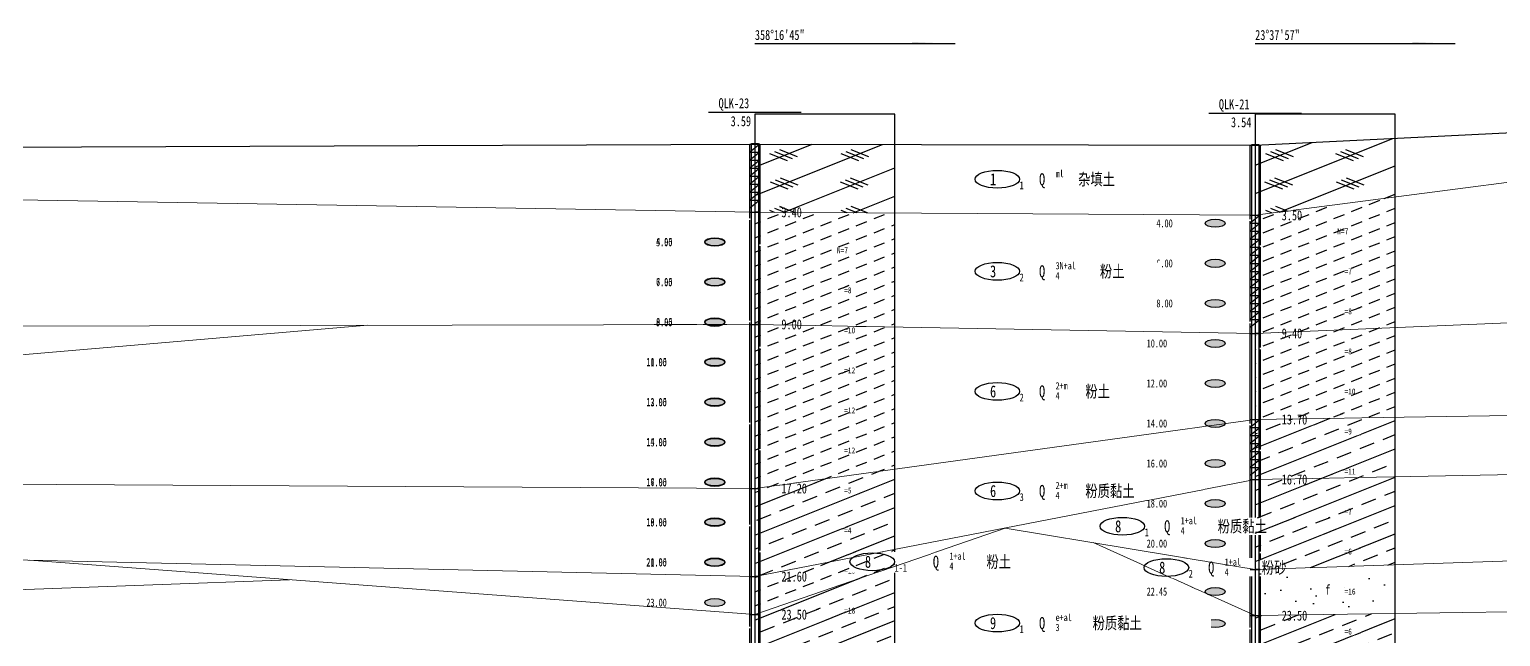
# Model space of a CAD drawing. Header units: millimetres. Extents: x 946 to 3601, y 223 to 2569.
# Drawn here: x 1387 to 1460.5, y 572.7 to 603.1 of the extents above; entities that cross this region are included whole.
import ezdxf

# ---------------------------------------------------------------- set-up
doc = ezdxf.new("R2010")
doc.units = ezdxf.units.MM
doc.linetypes.add('sx', pattern=[10, 5, 0, 5, 0])
for name, color, linetype in [('dz-temp', 4, 'Continuous'), ('GiCAD_PouMian', 7, 'Continuous'), ('GICAD_QUYANG', 7, 'Continuous'), ('地形线', 7, 'Continuous'), ('地质-地层符号', 3, 'Continuous'), ('地质-地面线', 7, 'Continuous'), ('地质-填充花纹', 8, 'Continuous'), ('地质-标贯', 7, 'Continuous'), ('地质-钻孔', 7, 'Continuous')]:
    doc.layers.add(name, color=color, linetype=linetype)
doc.layers.add('地质-地层线', color=7, linetype='Continuous', lineweight=15)
doc.layers.add('地质-文字', color=7, linetype='Continuous', lineweight=15)
doc.styles.add('LZ_FONTS_FS', font='', dxfattribs={"width": 0.7})
doc.styles.add('剖线方向', font='', dxfattribs={"width": 0.7, "height": 2.5})
doc.styles.add('叠加符号', font='', dxfattribs={"width": 0.7, "height": 2.5})
doc.styles.add('地层编号', font='', dxfattribs={"width": 0.7, "height": 3})
doc.styles.add('层底标注', font='', dxfattribs={"width": 0.7, "height": 2.5})
doc.styles.add('岩土名称', font='', dxfattribs={"width": 0.7, "height": 3})
doc.styles.add('时代', font='', dxfattribs={"width": 0.7, "height": 3})
doc.styles.add('标贯动探', font='', dxfattribs={"width": 0.7, "height": 1.5})
doc.styles.add('钻孔标注', font='', dxfattribs={"width": 0.7, "height": 2.5})
doc.styles.get('LZ_FONTS_FS').set_extended_font_data('仿宋_GB2312')
doc.styles.get('剖线方向').set_extended_font_data('仿宋_GB2312')
doc.styles.get('叠加符号').set_extended_font_data('仿宋_GB2312')
doc.styles.get('地层编号').set_extended_font_data('仿宋_GB2312')
doc.styles.get('层底标注').set_extended_font_data('仿宋_GB2312')
doc.styles.get('岩土名称').set_extended_font_data('仿宋_GB2312')
doc.styles.get('时代').set_extended_font_data('仿宋_GB2312')
doc.styles.get('标贯动探').set_extended_font_data('仿宋_GB2312')
doc.styles.get('钻孔标注').set_extended_font_data('仿宋_GB2312')
pattern_1 = [(21.80141, (0, 0), (-1.7677652, 0.7071061), []), (21.80141, (1.75, 0), (-1.7677652, 0.7071061), [0.7615765, -0.4759851])]
pattern_2 = [(21.80141, (0, 0), (-0.88388348, 0.3535534), [0.571183, -0.38078866])]
pattern_3 = [(21.80141, (0, 0), (-1.767767, 0.7071068), []), (158.1986, (0.625, -0.1), (-3.535534, -1.4142136), [0.9519716, -2.855915]), (158.1986, (0.375, -0.2), (-3.535534, -1.4142136), [0.9519716, -2.855915]), (158.1986, (0.125, -0.3), (-3.535534, -1.4142136), [0.9519716, -2.855915]), (158.1986, (4.125, -0.1), (-3.535534, -1.4142136), [0.9519716, -2.855915]), (158.1986, (3.875, -0.2), (-3.535534, -1.4142136), [0.9519716, -2.855915]), (158.1986, (3.625, -0.3), (-3.535534, -1.4142136), [0.9519716, -2.855915])]

# ---------------------------------------------------------------- blocks, each defined once
blk = doc.blocks.new('pxfx')
blk.add_hatch(color=7).paths.add_polyline_path([(15.69, 0), (15.69, 0.52), (20.1, 0)])
at = {"color": 7, "linetype": 'Continuous'}
blk.add_wipeout([(-10.23, -0.22), (10.32, -0.22), (10.32, 0.73), (-10.23, 0.73)], dxfattribs=at)
at = {"layer": '地形线', "color": 7}
blk.add_line((20, 0), (0, 0), dxfattribs=at)
blk = doc.blocks.new('WipeoutBlock')
at = {"color": 7}
blk.add_wipeout([(0, 0), (0, 1), (1, 1), (1, 0)], dxfattribs=at)
blk = doc.blocks.new('gkqy_yuan.dwg不标1')
at = {"layer": 'GiCAD_PouMian'}
h = blk.add_hatch(color=7, dxfattribs=at)
edge = h.paths.add_edge_path()
edge.add_arc((0, 0), 1, 0, 360)
at = {"layer": 'GICAD_QUYANG', "color": 7}
blk.add_circle((0, 0), 1, dxfattribs=at)
blk = doc.blocks.new('gkqy_rao.dwg不标1')
at = {"layer": 'GICAD_QUYANG', "color": 7}
blk.add_circle((0, 0), 1, dxfattribs=at)

msp = doc.modelspace()

# ---------------------------------------------------------------- linework, layer by layer
at = {"layer": 'dz-temp', "color": 7, "linetype": 'Continuous'}
for p, q in [((1430.288, 598.834), (1423.288, 598.834)), ((1423.288, 598.834), (1423.288, 527.335)), ((1430.288, 527.335), (1430.288, 598.834)), ((1455.288, 598.834), (1448.288, 598.834)), ((1448.288, 598.834), (1448.288, 527.283)), ((1455.288, 527.283), (1455.288, 598.834))]:
    msp.add_line(p, q, dxfattribs=at)
at = {"layer": '地质-地层线', "color": 7}
for p, q in [((1350.788, 595.156), (1423.288, 593.935)), ((1350.788, 583.756), (1403.955, 588.287)), ((1350.788, 573.756), (1400.033, 575.574))]:
    msp.add_line(p, q, dxfattribs=at)
at = {"layer": '地质-地面线', "color": 7, "linetype": 'Continuous'}
for p, q in [((1448.288, 597.283), (1474.288, 598.575)), ((1350.788, 597.056), (1423.288, 597.335)), ((1423.288, 597.335), (1448.288, 597.283))]:
    msp.add_line(p, q, dxfattribs=at)
at = {"layer": '地质-钻孔', "color": 7, "linetype": 'Continuous'}
for p, q in [((1420.972, 598.935), (1425.604, 598.935)), ((1445.972, 598.883), (1450.604, 598.883)), ((1423.038, 597.335), (1423.538, 597.335)), ((1423.038, 597.335), (1423.538, 597.335)), ((1423.538, 597.335), (1423.038, 596.935)), ((1423.038, 596.935), (1423.538, 596.935)), ((1423.538, 596.935), (1423.038, 596.535)), ((1423.114, 597.365), (1423.463, 597.365)), ((1423.114, 527.335), (1423.114, 597.365)), ((1423.463, 597.365), (1423.463, 527.335)), ((1423.538, 597.335), (1423.538, 597.335)), ((1423.538, 596.935), (1423.538, 596.935)), ((1448.114, 597.313), (1448.463, 597.313)), ((1448.114, 527.283), (1448.114, 597.313)), ((1448.463, 597.313), (1448.463, 527.283)), ((1423.038, 596.535), (1423.538, 596.535)), ((1423.538, 596.535), (1423.038, 596.135)), ((1423.538, 596.535), (1423.538, 596.535)), ((1423.038, 596.135), (1423.538, 596.135)), ((1423.538, 596.135), (1423.038, 595.735)), ((1423.038, 595.735), (1423.538, 595.735)), ((1423.538, 595.735), (1423.038, 595.335)), ((1423.538, 596.135), (1423.538, 596.135)), ((1423.538, 595.735), (1423.538, 595.735)), ((1423.038, 595.335), (1423.538, 595.335)), ((1423.538, 595.335), (1423.038, 594.935)), ((1423.038, 594.935), (1423.538, 594.935)), ((1423.538, 594.935), (1423.038, 594.535)), ((1423.538, 595.335), (1423.538, 595.335)), ((1423.538, 594.935), (1423.538, 594.935)), ((1423.038, 594.535), (1423.538, 594.535)), ((1423.538, 594.535), (1423.038, 594.135)), ((1423.538, 594.535), (1423.538, 594.535)), ((1423.038, 593.935), (1423.538, 593.935)), ((1423.038, 593.935), (1423.538, 593.935)), ((1423.038, 593.935), (1423.538, 593.935)), ((1423.538, 593.935), (1423.288, 593.935)), ((1423.288, 593.935), (1423.288, 588.335)), ((1448.038, 593.783), (1448.538, 593.783)), ((1448.038, 593.783), (1448.538, 593.783)), ((1448.538, 593.783), (1448.038, 593.383)), ((1448.038, 593.383), (1448.538, 593.383)), ((1448.538, 593.383), (1448.038, 592.983)), ((1448.538, 593.783), (1448.538, 593.783)), ((1448.538, 593.383), (1448.538, 593.383)), ((1448.038, 592.983), (1448.538, 592.983)), ((1448.538, 592.983), (1448.038, 592.583)), ((1448.038, 592.583), (1448.538, 592.583)), ((1448.538, 592.583), (1448.038, 592.183)), ((1448.538, 592.983), (1448.538, 592.983)), ((1448.538, 592.583), (1448.538, 592.583)), ((1448.038, 592.183), (1448.538, 592.183)), ((1448.538, 592.183), (1448.038, 591.783)), ((1448.038, 591.783), (1448.538, 591.783)), ((1448.538, 591.783), (1448.038, 591.383)), ((1448.538, 592.183), (1448.538, 592.183)), ((1448.538, 591.783), (1448.538, 591.783)), ((1448.038, 591.383), (1448.538, 591.383)), ((1448.538, 591.383), (1448.038, 590.983)), ((1448.538, 591.383), (1448.538, 591.383)), ((1448.038, 590.983), (1448.538, 590.983)), ((1448.538, 590.983), (1448.038, 590.583)), ((1448.038, 590.583), (1448.538, 590.583)), ((1448.538, 590.583), (1448.038, 590.183)), ((1448.538, 590.983), (1448.538, 590.983)), ((1448.538, 590.583), (1448.538, 590.583)), ((1448.038, 590.183), (1448.538, 590.183)), ((1448.538, 590.183), (1448.038, 589.783)), ((1448.038, 589.783), (1448.538, 589.783)), ((1448.538, 589.783), (1448.038, 589.383)), ((1448.538, 590.183), (1448.538, 590.183)), ((1448.538, 589.783), (1448.538, 589.783)), ((1448.038, 589.383), (1448.538, 589.383)), ((1448.538, 589.383), (1448.038, 588.983)), ((1448.038, 588.983), (1448.538, 588.983)), ((1448.538, 588.983), (1448.038, 588.583)), ((1448.538, 589.383), (1448.538, 589.383)), ((1448.538, 588.983), (1448.538, 588.983)), ((1423.038, 588.335), (1423.538, 588.335)), ((1423.038, 588.335), (1423.538, 588.335)), ((1423.038, 588.335), (1423.538, 588.335)), ((1423.538, 588.335), (1423.288, 588.335)), ((1423.288, 588.335), (1423.288, 580.135)), ((1448.038, 588.583), (1448.538, 588.583)), ((1448.538, 588.583), (1448.038, 588.183)), ((1448.538, 588.583), (1448.538, 588.583)), ((1448.038, 587.883), (1448.538, 587.883)), ((1448.038, 587.883), (1448.538, 587.883)), ((1448.038, 587.883), (1448.538, 587.883)), ((1448.538, 587.883), (1448.288, 587.883)), ((1448.288, 587.883), (1448.288, 583.583)), ((1448.038, 583.583), (1448.538, 583.583)), ((1448.038, 583.583), (1448.538, 583.583)), ((1448.538, 583.583), (1448.038, 583.183)), ((1448.038, 583.583), (1448.538, 583.583)), ((1448.038, 583.183), (1448.538, 583.183)), ((1448.538, 583.183), (1448.038, 582.783)), ((1448.538, 583.583), (1448.538, 583.583)), ((1448.538, 583.183), (1448.538, 583.183)), ((1448.038, 582.783), (1448.538, 582.783)), ((1448.538, 582.783), (1448.038, 582.383)), ((1448.038, 582.383), (1448.538, 582.383)), ((1448.538, 582.383), (1448.038, 581.983)), ((1448.538, 582.783), (1448.538, 582.783)), ((1448.538, 582.383), (1448.538, 582.383)), ((1448.038, 581.983), (1448.538, 581.983)), ((1448.538, 581.983), (1448.038, 581.583)), ((1448.038, 581.583), (1448.538, 581.583)), ((1448.538, 581.583), (1448.038, 581.183)), ((1448.538, 581.983), (1448.538, 581.983)), ((1448.538, 581.583), (1448.538, 581.583)), ((1448.038, 581.183), (1448.538, 581.183)), ((1448.538, 581.183), (1448.038, 580.783)), ((1448.538, 581.183), (1448.538, 581.183)), ((1423.038, 580.135), (1423.538, 580.135)), ((1423.038, 580.135), (1423.538, 580.135)), ((1448.038, 580.583), (1448.538, 580.583)), ((1448.038, 580.583), (1448.538, 580.583)), ((1423.038, 575.735), (1423.538, 575.735)), ((1423.038, 575.735), (1423.538, 575.735)), ((1423.038, 575.735), (1423.538, 575.735)), ((1423.538, 575.735), (1423.288, 575.735)), ((1423.288, 575.735), (1423.288, 573.835)), ((1423.038, 573.835), (1423.538, 573.835)), ((1423.038, 573.835), (1423.538, 573.835)), ((1448.038, 573.783), (1448.538, 573.783)), ((1448.038, 573.783), (1448.538, 573.783))]:
    msp.add_line(p, q, dxfattribs=at)
at = {"layer": '地质-钻孔', "color": 7, "linetype": 'sx'}
for p, q in [((1423.038, 597.335), (1423.538, 597.335)), ((1423.038, 527.335), (1423.038, 597.335)), ((1423.538, 597.335), (1423.538, 527.335)), ((1448.038, 597.283), (1448.538, 597.283)), ((1448.038, 527.283), (1448.038, 597.283)), ((1448.538, 597.283), (1448.538, 527.283))]:
    msp.add_line(p, q, dxfattribs=at)

# ---------------------------------------------------------------- block references
at = {"color": 7, "linetype": 'Continuous', "xscale": 0.5, "yscale": 0.2}
for p in [(1423.288, 602.345), (1448.288, 602.345)]:
    msp.add_blockref('pxfx', p, dxfattribs=at)
at = {"linetype": 'Continuous'}
for p, xscale, yscale in [((1434.188, 595.044), 3.101081073709065, 1.025297296822901), ((1424.513, 593.645), 2.621621580381725, 0.5556756756756659), ((1443.251, 593.143), 2.137297264305244, 0.4605405405405509), ((1418.251, 592.22), 2.137297264305244, 0.4605405405405509), ((1452.288, 592.793), 1.289729711171685, 0.3589189189189528), ((1427.288, 591.845), 1.289729711171685, 0.3589189189189528), ((1434.188, 590.444), 3.101081073709065, 1.025297296822901), ((1443.251, 591.143), 2.137297264305244, 0.4605405405405509), ((1452.651, 590.793), 0.9264864741146084, 0.3589189189189528), ((1418.251, 590.22), 2.137297264305244, 0.4605405405405509), ((1427.651, 589.845), 0.9264864741146084, 0.3654054054054359), ((1443.251, 589.143), 2.137297264305244, 0.4605405405405509), ((1452.651, 588.793), 0.9264864741146084, 0.3654054054054359), ((1418.251, 588.22), 2.137297264305244, 0.4605405405405509), ((1424.513, 588.045), 2.621621580381725, 0.5556756756756659), ((1427.651, 587.845), 1.289729711171685, 0.3654054054054359), ((1449.513, 587.593), 2.621621580381725, 0.5556756756756659), ((1442.766, 587.143), 2.621621580381725, 0.4605405405405509), ((1417.766, 586.22), 2.621621580381725, 0.4605405405405509), ((1452.651, 586.793), 0.9264864741146084, 0.3654054054054359), ((1427.651, 585.845), 1.289729711171685, 0.3589189189189528), ((1434.188, 584.444), 3.101081073709065, 1.025297296822901), ((1442.766, 585.143), 2.621621580381725, 0.4605405405405509), ((1452.651, 584.793), 1.289729711171685, 0.3654054054054359), ((1417.766, 584.22), 2.621621580381725, 0.4605405405405509), ((1427.651, 583.845), 1.289729711171685, 0.3589189189189528), ((1442.766, 583.143), 2.621621580381725, 0.4605405405405509), ((1452.651, 582.793), 0.9264864741146084, 0.3654054054054359), ((1417.766, 582.22), 2.621621580381725, 0.4605405405405509), ((1427.651, 581.845), 1.289729711171685, 0.3589189189189528), ((1442.766, 581.143), 2.621621580381725, 0.4605405405405509), ((1452.651, 580.793), 1.289729711171685, 0.3589189189189528), ((1417.766, 580.195), 2.621621580381725, 0.4605405405405509), ((1427.651, 579.845), 0.9264864741146084, 0.3589189189189528), ((1434.188, 579.469), 3.101081073709065, 1.025297296822901), ((1442.766, 579.143), 2.621621580381725, 0.4605405405405509), ((1417.766, 578.22), 2.621621580381725, 0.4605405405405509), ((1452.651, 578.793), 0.9264864741146084, 0.3589189189189528), ((1427.651, 577.845), 0.9264864741146084, 0.3589189189189528), ((1442.766, 577.143), 2.621621580381725, 0.4605405405405509), ((1452.651, 576.793), 0.9264864741146084, 0.3654054054054359), ((1417.766, 576.22), 2.621621580381725, 0.4605405405405509), ((1442.639, 575.641), 3.101081073709065, 1.025297296822901), ((1449.513, 575.793), 3.227026975477156, 0.5556756756756659), ((1427.651, 575.845), 1.289729711171685, 0.3654054054054359), ((1442.766, 574.743), 2.621621580381725, 0.4518918918919371), ((1452.651, 574.793), 1.289729711171685, 0.3654054054054359), ((1417.766, 574.195), 2.621621580381725, 0.4605405405405509), ((1427.651, 573.845), 1.289729711171685, 0.3654054054054359), ((1434.188, 572.869), 3.101081073709065, 1.025297296822901), ((1442.766, 573.143), 2.621621580381725, 0.4605405405405509), ((1452.651, 572.793), 0.9264864741146084, 0.3654054054054359)]:
    msp.add_blockref('WipeoutBlock', p, dxfattribs=dict(at, xscale=xscale, yscale=yscale))

# ---------------------------------------------------------------- texts
at = {"layer": '地质-钻孔', "color": 7, "linetype": 'Continuous', "style": '钻孔标注', "width": 0.75}
for s, p in [('QLK-23', (1421.472, 599.135)), ('QLK-21', (1446.472, 599.083)), ('3.59', (1422.077, 598.235)), ('3.54', (1447.077, 598.183))]:
    msp.add_text(s, height=0.5, dxfattribs=at).set_placement(p)

# ---------------------------------------------------------------- next in the draw order: hatches: boundary and pattern name
at = {"layer": '地质-填充花纹', "linetype": 'Continuous'}
h = msp.add_hatch(dxfattribs=at)
h.set_pattern_fill('GKZTT', color=256, scale=0.25, style=0, pattern_type=2)
h.set_pattern_definition(pattern_3)
h.paths.add_polyline_path([(1430.288, 597.321), (1430.288, 593.893), (1423.288, 593.935), (1423.288, 597.335)])
h = msp.add_hatch(dxfattribs=at)
h.set_pattern_fill('GKFT', color=256, scale=0.25, style=0, pattern_type=2)
h.set_pattern_definition(pattern_2)
h.paths.add_polyline_path([(1430.288, 593.893), (1430.288, 588.209), (1423.288, 588.335), (1423.288, 593.935)])

# ---------------------------------------------------------------- next in the draw order: linework, layer by layer
at = {"layer": '地质-地层符号', "color": 7, "linetype": 'Continuous'}
for centre in [(1435.401, 595.584), (1435.401, 590.984), (1435.401, 584.984), (1435.401, 580.009), (1443.852, 576.181), (1435.401, 573.409)]:
    msp.add_ellipse(centre, major_axis=(-1.113, 0), ratio=0.4, dxfattribs=at)
at = {"layer": '地质-地层线', "color": 7}
msp.add_line((1448.288, 587.883), (1474.288, 588.975), dxfattribs=at)

# ---------------------------------------------------------------- next in the draw order: block references
at = {"linetype": 'Continuous'}
for p, xscale, yscale in [((1437.387, 595.14), 1.723913489264487, 0.918486486486545), ((1449.513, 593.493), 2.621621580381725, 0.5556756756756659), ((1445.688, 593.143, 0), 1.200000009999894, 0.4800000039999577), ((1420.688, 592.22, 0), 1.200000009999894, 0.4800000039999577), ((1437.387, 590.54), 2.770054011989214, 0.9262702702702701), ((1445.688, 591.143, 0), 1.200000009999894, 0.4800000039999577), ((1420.688, 590.22, 0), 1.200000009999894, 0.4800000039999577), ((1445.688, 589.143, 0), 1.200000009999894, 0.4800000039999577), ((1420.688, 588.22, 0), 1.200000009999894, 0.4800000039999577), ((1445.688, 587.143, 0), 1.200000009999894, 0.4800000039999577), ((1420.688, 586.22, 0), 1.200000009999894, 0.4800000039999577), ((1437.387, 584.54), 2.072626996839472, 0.918486486486545), ((1445.688, 585.143, 0), 1.200000009999894, 0.4800000039999577), ((1420.688, 584.22, 0), 1.200000009999894, 0.4800000039999577), ((1449.513, 583.293), 3.227026975477156, 0.5556756756756659), ((1445.688, 583.143, 0), 1.200000009999894, 0.4800000039999577), ((1420.688, 582.22, 0), 1.200000009999894, 0.4800000039999577), ((1445.688, 581.143, 0), 1.200000009999894, 0.4800000039999577), ((1449.513, 580.293), 3.227026975477156, 0.5556756756756659), ((1420.688, 580.195, 0), 1.200000009999894, 0.4800000039999577), ((1424.513, 579.845), 3.227026975477156, 0.5556756756756659), ((1437.387, 579.565), 2.072626996839472, 0.918486486486545), ((1445.688, 579.143, 0), 1.200000009999894, 0.4800000039999577), ((1420.688, 578.22, 0), 1.200000009999894, 0.4800000039999577), ((1445.688, 577.143, 0), 1.200000009999894, 0.4800000039999577), ((1420.688, 576.22, 0), 1.200000009999894, 0.4800000039999577), ((1445.837, 575.737), 2.421340504414457, 0.918486486486545), ((1424.513, 575.445), 3.227026975477156, 0.5556756756756659), ((1445.688, 574.743, 0), 1.200000009999894, 0.4800000039999577), ((1451.688, 574.78), 1.064864864864785, 0.5448648648648304), ((1420.688, 574.195, 0), 1.200000009999894, 0.4800000039999577), ((1424.513, 573.545), 3.227026975477156, 0.5556756756756659), ((1437.387, 572.965), 2.421340504414457, 0.918486486486545), ((1445.688, 573.143, 0), 1.200000009999894, 0.4800000039999577), ((1449.513, 573.493), 3.227026975477156, 0.5556756756756659)]:
    msp.add_blockref('WipeoutBlock', p, dxfattribs=dict(at, xscale=xscale, yscale=yscale))

# ---------------------------------------------------------------- next in the draw order: texts
at = {"color": 7, "linetype": 'Continuous', "width": 0.75}
for s, height, style, p in [('358°16\'45"', 0.5, '剖线方向', (1423.288, 602.545)), ('23°37\'57"', 0.5, '剖线方向', (1448.288, 602.545)), ('23.00', 0.4, 'LZ_FONTS_FS', (1417.866, 574.235)), ('24.00', 0.4, 'LZ_FONTS_FS', (1442.866, 573.183))]:
    msp.add_text(s, height=height, dxfattribs=dict(at, style=style)).set_placement(p)
at = {"layer": '地质-地层符号', "color": 7, "linetype": 'Continuous', "style": '地层编号', "width": 0.75}
for s, height, p in [('1', 0.6, (1435.038, 595.284)), ('1', 0.39, (1436.515, 595.084)), ('3', 0.6, (1435.038, 590.684)), ('2', 0.39, (1436.515, 590.484)), ('6', 0.6, (1435.038, 584.684)), ('2', 0.39, (1436.515, 584.484)), ('6', 0.6, (1435.038, 579.709)), ('3', 0.39, (1436.515, 579.509)), ('8', 0.6, (1443.489, 575.881)), ('2', 0.39, (1444.965, 575.681)), ('9', 0.6, (1435.038, 573.109)), ('1', 0.39, (1436.515, 572.909))]:
    msp.add_text(s, height=height, dxfattribs=at).set_placement(p)
at = {"layer": '地质-文字', "color": 7, "linetype": 'Continuous', "style": '层底标注', "width": 0.75}
for s, p in [('3.40', (1424.613, 593.685)), ('9.00', (1424.613, 588.085)), ('9.40', (1449.613, 587.633)), ('21.20', (1449.613, 575.833))]:
    msp.add_text(s, height=0.5, dxfattribs=at).set_placement(p)
at = {"layer": '地质-标贯', "color": 7, "linetype": 'Continuous', "style": '标贯动探', "width": 0.75}
for s, p in [('N=7', (1427.388, 591.885)), ('=7', (1452.751, 590.833)), ('=8', (1427.751, 589.885)), ('=8', (1452.751, 588.833)), ('=10', (1427.751, 587.885)), ('=8', (1452.751, 586.833)), ('=12', (1427.751, 585.885)), ('=10', (1452.751, 584.833)), ('=12', (1427.751, 583.885)), ('=12', (1427.751, 581.885)), ('=7', (1452.751, 578.833)), ('=4', (1427.751, 577.885)), ('=6', (1452.751, 576.833))]:
    msp.add_text(s, height=0.3, dxfattribs=at).set_placement(p)

# ---------------------------------------------------------------- next in the draw order: hatches: boundary and pattern name
at = {"layer": '地质-填充花纹', "linetype": 'Continuous'}
h = msp.add_hatch(dxfattribs=at)
h.set_pattern_fill('GKZTT', color=256, scale=0.25, style=0, pattern_type=2)
h.set_pattern_definition(pattern_3)
h.paths.add_polyline_path([(1455.288, 594.696), (1448.288, 593.783), (1448.288, 597.283), (1455.288, 597.631)])
h = msp.add_hatch(dxfattribs=at)
h.set_pattern_fill('GKFT', color=256, scale=0.25, style=0, pattern_type=2)
h.set_pattern_definition(pattern_2)
h.paths.add_polyline_path([(1455.288, 588.177), (1448.288, 587.883), (1448.288, 593.783), (1455.288, 594.696)])
h = msp.add_hatch(dxfattribs=at)
h.set_pattern_fill('GKFT', color=256, scale=0.25, style=0, pattern_type=2)
h.set_pattern_definition(pattern_2)
h.paths.add_polyline_path([(1430.288, 588.209), (1430.288, 581.101), (1423.288, 580.135), (1423.288, 588.335)])
h = msp.add_hatch(dxfattribs=at)
h.set_pattern_fill('GKFT', color=256, scale=0.25, style=0, pattern_type=2)
h.set_pattern_definition(pattern_2)
h.paths.add_polyline_path([(1455.288, 583.689), (1448.288, 583.583), (1448.288, 587.883), (1455.288, 588.177)])
h = msp.add_hatch(dxfattribs=at)
h.set_pattern_fill('GLYNT', color=256, scale=0.25, style=0, pattern_type=2)
h.set_pattern_definition(pattern_1)
h.paths.add_polyline_path([(1455.288, 580.716), (1448.288, 580.583), (1448.288, 583.583), (1455.288, 583.689)])
h = msp.add_hatch(dxfattribs=at)
h.set_pattern_fill('GLYNT', color=256, scale=0.25, style=0, pattern_type=2)
h.set_pattern_definition(pattern_1)
h.paths.add_polyline_path([(1455.288, 569.277), (1448.288, 568.983), (1448.288, 573.783), (1455.288, 573.889)])

# ---------------------------------------------------------------- next in the draw order: linework, layer by layer
at = {"layer": '地质-地层线', "color": 7}
for p, q in [((1448.288, 593.783), (1474.288, 597.175)), ((1448.288, 583.583), (1474.288, 583.975)), ((1448.288, 580.583), (1474.288, 581.075)), ((1448.288, 573.783), (1474.288, 574.175))]:
    msp.add_line(p, q, dxfattribs=at)

# ---------------------------------------------------------------- next in the draw order: block references
at = {"linetype": 'Continuous'}
for p, xscale, yscale in [((1439.34, 595.147), 4.558918844686969, 0.8810810810811565), ((1443.251, 593.143), 2.137297264305244, 0.4605405405405509), ((1418.251, 592.195), 2.137297264305244, 0.4605405405405509), ((1443.251, 591.143), 2.137297264305244, 0.4605405405405509), ((1418.251, 590.195), 2.137297264305244, 0.4605405405405509), ((1443.251, 589.143), 2.137297264305244, 0.4605405405405509), ((1418.251, 588.195), 2.137297264305244, 0.4605405405405509), ((1442.766, 587.143), 2.621621580381725, 0.4605405405405509), ((1417.766, 586.195), 2.621621580381725, 0.4605405405405509), ((1442.766, 585.143), 2.621621580381725, 0.4605405405405509), ((1417.766, 584.195), 2.621621580381725, 0.4605405405405509), ((1442.766, 583.143), 2.621621580381725, 0.4605405405405509), ((1417.766, 582.195), 2.621621580381725, 0.4605405405405509), ((1442.766, 581.143), 2.621621580381725, 0.4605405405405509), ((1417.766, 580.22), 2.621621580381725, 0.4605405405405509), ((1442.766, 579.143), 2.621621580381725, 0.4605405405405509), ((1417.766, 578.195), 2.621621580381725, 0.4605405405405509), ((1442.766, 577.143), 2.621621580381725, 0.4605405405405509), ((1417.766, 576.195), 2.621621580381725, 0.4605405405405509), ((1448.517, 575.737), 3.105945896457979, 0.8810810810811565), ((1442.766, 574.743), 2.621621580381725, 0.4518918918919371)]:
    msp.add_blockref('WipeoutBlock', p, dxfattribs=dict(at, xscale=xscale, yscale=yscale))
at = {"color": 7, "linetype": 'Continuous', "xscale": 0.5, "yscale": 0.2}
for p in [(1421.288, 574.435), (1446.288, 573.383)]:
    msp.add_blockref('gkqy_yuan.dwg不标1', p, dxfattribs=at)

# ---------------------------------------------------------------- next in the draw order: texts
at = {"layer": '地质-地层符号', "color": 7, "linetype": 'Continuous', "style": '时代', "width": 0.75}
for s, height, p in [('Q', 0.6, (1437.487, 595.284)), ('ml', 0.36, (1438.313, 595.684)), ('Q', 0.6, (1437.487, 590.684)), ('3N+al', 0.36, (1438.313, 591.084)), ('4', 0.36, (1438.313, 590.584)), ('Q', 0.6, (1437.487, 584.684)), ('2+m', 0.36, (1438.313, 585.084)), ('4', 0.36, (1438.313, 584.584)), ('Q', 0.6, (1437.487, 579.709)), ('2+m', 0.36, (1438.313, 580.109)), ('4', 0.36, (1438.313, 579.609)), ('Q', 0.6, (1445.937, 575.881)), ('1+al', 0.36, (1446.764, 576.281)), ('4', 0.36, (1446.764, 575.781)), ('Q', 0.6, (1437.487, 573.109)), ('e+al', 0.36, (1438.313, 573.509)), ('3', 0.36, (1438.313, 573.009))]:
    msp.add_text(s, height=height, dxfattribs=at).set_placement(p)
at = {"layer": '地质-填充花纹', "linetype": 'Continuous', "style": '叠加符号', "width": 0.75}
msp.add_text('f', height=0.5, dxfattribs=at).set_placement((1451.788, 574.82))
at = {"layer": '地质-文字', "color": 7, "linetype": 'Continuous', "style": '层底标注', "width": 0.75}
for s, p in [('3.50', (1449.613, 593.533)), ('13.70', (1449.613, 583.333)), ('16.70', (1449.613, 580.333)), ('17.20', (1424.613, 579.885)), ('21.60', (1424.613, 575.485)), ('23.50', (1424.613, 573.585)), ('23.50', (1449.613, 573.533))]:
    msp.add_text(s, height=0.5, dxfattribs=at).set_placement(p)
at = {"layer": '地质-标贯', "color": 7, "linetype": 'Continuous', "style": '标贯动探', "width": 0.75}
for s, p in [('N=7', (1452.388, 592.833)), ('=9', (1452.751, 582.833)), ('=11', (1452.751, 580.833)), ('=5', (1427.751, 579.885)), ('=18', (1427.751, 575.885)), ('=16', (1452.751, 574.833)), ('=18', (1427.751, 573.885)), ('=6', (1452.751, 572.833))]:
    msp.add_text(s, height=0.3, dxfattribs=at).set_placement(p)

# ---------------------------------------------------------------- next in the draw order: hatches: boundary and pattern name
at = {"layer": '地质-填充花纹', "linetype": 'Continuous'}
h = msp.add_hatch(dxfattribs=at)
h.set_pattern_fill('GLXS', color=256, scale=0.25, style=0, pattern_type=2)
h.set_pattern_definition([(17.062863, (0, 0), (2.79036967, 1.248899855), [-5.9751498, 0, -4.4813624, 0, -4.4813624, 0]), (3.01447, (0, 0), (7.2145321, 1.8094251), [-2.978456, 0, -7.7439854, 0, -1.7870735, 0]), (345.966575, (-5.3654, 0), (11.0733864, -1.5019982), [-1.573447, 0, -6.293788, 0, -7.3427527, 0]), (17.06286, (0, 0), (-2.941879, 3.021541), [-3.983433, 0, -4.979292, 0, -4.481362, 0]), (3.01447, (0, 0), (4.858372, 4.093388), [-3.574147, 0, -5.361221, 0, -1.7870735, 0]), (345.7037, (-5.3654, 0), (5.2409553, 1.250378), [-2.088827, 0, -6.788688, 0, -10.444135, 0]), (339.87047, (-5.3654, 0), (6.9800505, 1.196567), [-0.942291, 0, -3.769163, 0, -3.769163, 0]), (17.06286, (0, 0), (6.5425438, 3.7545058), [-1.4937875, 0, -1.4937875, 0, -4.4813624, 0]), (3.01447, (0, 0), (2.716851, 3.980613), [-3.574147, 0, -7.743985, 0, -1.787074, 0]), (345.7037, (-5.3654, 0), (15.682466, 1.374167), [-6.266481, 0, -2.611034, 0, -2.611034, 0]), (339.87047, (-5.3654, 0), (230427.237503, -84451.983463), [-1.187286, 0, -9.894053, 0, -0.94229, 0])])
h.paths.add_polyline_path([(1455.288, 573.889), (1448.288, 573.783), (1448.288, 576.083), (1455.288, 576.323)])

# ---------------------------------------------------------------- next in the draw order: linework, layer by layer
at = {"layer": '地质-地层线', "color": 7}
msp.add_line((1448.288, 576.083), (1474.288, 576.975), dxfattribs=at)
at = {"layer": '地质-钻孔', "color": 7, "linetype": 'Continuous'}
for p, q in [((1448.038, 576.083), (1448.538, 576.083)), ((1448.038, 576.083), (1448.538, 576.083)), ((1448.038, 576.083), (1448.538, 576.083)), ((1448.538, 576.083), (1448.288, 576.083)), ((1448.288, 576.083), (1448.288, 573.783))]:
    msp.add_line(p, q, dxfattribs=at)

# ---------------------------------------------------------------- next in the draw order: block references
at = {"linetype": 'Continuous'}
for p, xscale, yscale in [((1445.688, 593.143, 0), 1.200000009999894, 0.4800000039999577), ((1420.688, 592.195, 0), 1.200000009999894, 0.4800000039999577), ((1445.688, 591.143, 0), 1.200000009999894, 0.4800000039999577), ((1420.688, 590.195, 0), 1.200000009999894, 0.4800000039999577), ((1445.688, 589.143, 0), 1.200000009999894, 0.4800000039999577), ((1420.688, 588.195, 0), 1.200000009999894, 0.4800000039999577), ((1445.688, 587.143, 0), 1.200000009999894, 0.4800000039999577), ((1420.688, 586.195, 0), 1.200000009999894, 0.4800000039999577), ((1445.688, 585.143, 0), 1.200000009999894, 0.4800000039999577), ((1420.688, 584.195, 0), 1.200000009999894, 0.4800000039999577), ((1445.688, 583.143, 0), 1.200000009999894, 0.4800000039999577), ((1420.688, 582.195, 0), 1.200000009999894, 0.4800000039999577), ((1445.688, 581.143, 0), 1.200000009999894, 0.4800000039999577), ((1420.688, 580.22, 0), 1.200000009999894, 0.4800000039999577), ((1445.688, 579.143, 0), 1.200000009999894, 0.4800000039999577), ((1420.688, 578.195, 0), 1.200000009999894, 0.4800000039999577), ((1445.688, 577.143, 0), 1.200000009999894, 0.4800000039999577), ((1420.688, 576.195, 0), 1.200000009999894, 0.4800000039999577), ((1427.938, 575.932), 4.450270262898312, 1.025297296822901), ((1445.688, 574.743, 0), 1.200000009999894, 0.4800000039999577), ((1440.066, 572.965), 6.011891792915958, 0.8778378378378694)]:
    msp.add_blockref('WipeoutBlock', p, dxfattribs=dict(at, xscale=xscale, yscale=yscale))

# ---------------------------------------------------------------- next in the draw order: texts
at = {"color": 7, "linetype": 'Continuous', "style": 'LZ_FONTS_FS', "width": 0.75}
for s, p in [('4.00', (1443.351, 593.183)), ('4.00', (1443.351, 593.183)), ('4.95', (1418.351, 592.26)), ('5.00', (1418.351, 592.235)), ('6.00', (1443.351, 591.183)), ('6.00', (1443.351, 591.183)), ('6.95', (1418.351, 590.26)), ('7.00', (1418.351, 590.235)), ('8.00', (1443.351, 589.183)), ('8.00', (1443.351, 589.183)), ('8.95', (1418.351, 588.26)), ('9.00', (1418.351, 588.235)), ('10.00', (1442.866, 587.183)), ('10.00', (1442.866, 587.183)), ('10.95', (1417.866, 586.26)), ('11.00', (1417.866, 586.235)), ('12.00', (1442.866, 585.183)), ('12.00', (1442.866, 585.183)), ('12.95', (1417.866, 584.26)), ('13.00', (1417.866, 584.235)), ('14.00', (1442.866, 583.183)), ('14.00', (1442.866, 583.183)), ('14.95', (1417.866, 582.26)), ('15.00', (1417.866, 582.235)), ('16.00', (1442.866, 581.183)), ('16.00', (1442.866, 581.183)), ('16.95', (1417.866, 580.26)), ('17.00', (1417.866, 580.235)), ('18.00', (1442.866, 579.183)), ('18.00', (1442.866, 579.183)), ('18.95', (1417.866, 578.26)), ('19.00', (1417.866, 578.235)), ('20.00', (1442.866, 577.183)), ('20.00', (1442.866, 577.183)), ('20.95', (1417.866, 576.26)), ('21.00', (1417.866, 576.235)), ('22.45', (1442.866, 574.783)), ('22.45', (1442.866, 574.783))]:
    msp.add_text(s, height=0.4, dxfattribs=at).set_placement(p)
at = {"layer": '地质-地层符号', "color": 7, "linetype": 'Continuous', "style": '岩土名称', "width": 0.75}
for s, p in [('杂填土', (1439.44, 595.284)), ('粉砂', (1448.617, 575.881))]:
    msp.add_text(s, height=0.6, dxfattribs=at).set_placement(p)

# ---------------------------------------------------------------- next in the draw order: hatches: boundary and pattern name
at = {"layer": '地质-填充花纹', "linetype": 'Continuous'}
h = msp.add_hatch(dxfattribs=at)
h.set_pattern_fill('GLYNT', color=256, scale=0.25, style=0, pattern_type=2)
h.set_pattern_definition(pattern_1)
h.paths.add_polyline_path([(1430.288, 577.093), (1423.288, 575.735), (1423.288, 580.135), (1430.288, 581.101)])
h = msp.add_hatch(dxfattribs=at)
h.set_pattern_fill('GKFT', color=256, scale=0.25, style=0, pattern_type=2)
h.set_pattern_definition(pattern_2)
h.paths.add_polyline_path([(1430.288, 576.257), (1423.288, 573.835), (1423.288, 575.735), (1430.288, 577.093)])
h = msp.add_hatch(dxfattribs=at)
h.set_pattern_fill('GLYNT', color=256, scale=0.25, style=0, pattern_type=2)
h.set_pattern_definition(pattern_1)
h.paths.add_polyline_path([(1430.288, 568.517), (1423.288, 568.335), (1423.288, 573.835), (1430.288, 576.257)])

# ---------------------------------------------------------------- next in the draw order: linework, layer by layer
at = {"layer": '地质-地层符号', "color": 7, "linetype": 'Continuous'}
msp.add_ellipse((1429.151, 576.472), major_axis=(-1.113, 0), ratio=0.4, dxfattribs=at)
at = {"layer": '地质-地层线', "color": 7}
for p, q in [((1423.288, 593.935), (1448.288, 593.783)), ((1350.788, 588.156), (1423.288, 588.335)), ((1423.288, 588.335), (1448.288, 587.883)), ((1350.788, 580.556), (1423.288, 580.135)), ((1350.788, 577.356), (1423.288, 575.735)), ((1387.038, 576.546), (1423.288, 573.835))]:
    msp.add_line(p, q, dxfattribs=at)

# ---------------------------------------------------------------- next in the draw order: block references
at = {"color": 7, "linetype": 'Continuous', "xscale": 0.5, "yscale": 0.2}
for name, p in [('gkqy_yuan.dwg不标1', (1446.288, 593.383)), ('gkqy_yuan.dwg不标1', (1446.288, 593.383)), ('gkqy_yuan.dwg不标1', (1421.288, 592.46)), ('gkqy_yuan.dwg不标1', (1421.288, 592.435)), ('gkqy_yuan.dwg不标1', (1446.288, 591.383)), ('gkqy_yuan.dwg不标1', (1446.288, 591.383)), ('gkqy_yuan.dwg不标1', (1421.288, 590.46)), ('gkqy_yuan.dwg不标1', (1421.288, 590.435)), ('gkqy_yuan.dwg不标1', (1446.288, 589.383)), ('gkqy_yuan.dwg不标1', (1446.288, 589.383)), ('gkqy_yuan.dwg不标1', (1421.288, 588.46)), ('gkqy_yuan.dwg不标1', (1421.288, 588.435)), ('gkqy_yuan.dwg不标1', (1446.288, 587.383)), ('gkqy_yuan.dwg不标1', (1446.288, 587.383)), ('gkqy_yuan.dwg不标1', (1421.288, 586.46)), ('gkqy_yuan.dwg不标1', (1421.288, 586.435)), ('gkqy_yuan.dwg不标1', (1446.288, 585.383)), ('gkqy_yuan.dwg不标1', (1446.288, 585.383)), ('gkqy_yuan.dwg不标1', (1421.288, 584.46)), ('gkqy_yuan.dwg不标1', (1421.288, 584.435)), ('gkqy_yuan.dwg不标1', (1446.288, 583.383)), ('gkqy_yuan.dwg不标1', (1446.288, 583.383)), ('gkqy_yuan.dwg不标1', (1421.288, 582.46)), ('gkqy_yuan.dwg不标1', (1421.288, 582.435)), ('gkqy_yuan.dwg不标1', (1446.288, 581.383)), ('gkqy_yuan.dwg不标1', (1446.288, 581.383)), ('gkqy_yuan.dwg不标1', (1421.288, 580.46)), ('gkqy_yuan.dwg不标1', (1421.288, 580.435)), ('gkqy_yuan.dwg不标1', (1446.288, 579.383)), ('gkqy_yuan.dwg不标1', (1446.288, 579.383)), ('gkqy_yuan.dwg不标1', (1421.288, 578.46)), ('gkqy_yuan.dwg不标1', (1421.288, 578.435)), ('gkqy_yuan.dwg不标1', (1446.288, 577.383)), ('gkqy_yuan.dwg不标1', (1446.288, 577.383)), ('gkqy_yuan.dwg不标1', (1421.288, 576.46)), ('gkqy_yuan.dwg不标1', (1421.288, 576.435)), ('gkqy_rao.dwg不标1', (1446.288, 574.983)), ('gkqy_yuan.dwg不标1', (1446.288, 574.983))]:
    msp.add_blockref(name, p, dxfattribs=at)
at = {"linetype": 'Continuous'}
for p, xscale, yscale in [((1440.429, 590.54), 3.105945896457979, 0.8778378378378694), ((1439.703, 584.54), 3.105945896457979, 0.8778378378378694), ((1440.438, 577.706), 3.101081073709065, 1.025297296822901), ((1432.081, 576.028), 2.421340504414457, 0.918486486486545)]:
    msp.add_blockref('WipeoutBlock', p, dxfattribs=dict(at, xscale=xscale, yscale=yscale))

# ---------------------------------------------------------------- next in the draw order: texts
at = {"layer": '地质-地层符号', "color": 7, "linetype": 'Continuous', "width": 0.75}
for s, height, style, p in [('8', 0.6, '地层编号', (1428.788, 576.172)), ('1-1', 0.39, '地层编号', (1430.265, 575.972)), ('粉质黏土', 0.6, '岩土名称', (1440.166, 573.109))]:
    msp.add_text(s, height=height, dxfattribs=dict(at, style=style)).set_placement(p)

# ---------------------------------------------------------------- next in the draw order: linework, layer by layer
at = {"layer": '地质-地层符号', "color": 7, "linetype": 'Continuous'}
msp.add_ellipse((1441.651, 578.246), major_axis=(-1.113, 0), ratio=0.4, dxfattribs=at)
at = {"layer": '地质-地层线', "color": 7}
msp.add_line((1440.189, 577.428), (1448.288, 573.783), dxfattribs=at)

# ---------------------------------------------------------------- next in the draw order: block references
at = {"linetype": 'Continuous'}
for p, xscale, yscale in [((1439.703, 579.565), 6.011891792915958, 0.8778378378378694), ((1443.637, 577.802), 2.421340504414457, 0.918486486486545), ((1434.761, 576.028), 3.105945896457979, 0.8778378378378694)]:
    msp.add_blockref('WipeoutBlock', p, dxfattribs=dict(at, xscale=xscale, yscale=yscale))

# ---------------------------------------------------------------- next in the draw order: texts
at = {"layer": '地质-地层符号', "color": 7, "linetype": 'Continuous', "width": 0.75}
for s, height, style, p in [('粉土', 0.6, '岩土名称', (1440.529, 590.684)), ('粉土', 0.6, '岩土名称', (1439.803, 584.684)), ('8', 0.6, '地层编号', (1441.288, 577.946)), ('1', 0.39, '地层编号', (1442.765, 577.746)), ('Q', 0.6, '时代', (1432.181, 576.172)), ('4', 0.36, '时代', (1433.008, 576.072)), ('1+al', 0.36, '时代', (1433.008, 576.572))]:
    msp.add_text(s, height=height, dxfattribs=dict(at, style=style)).set_placement(p)

# ---------------------------------------------------------------- next in the draw order: linework, layer by layer
at = {"layer": '地质-地层线', "color": 7}
for p, q in [((1423.288, 580.135), (1448.288, 583.583)), ((1423.288, 573.835), (1435.788, 578.159))]:
    msp.add_line(p, q, dxfattribs=at)

# ---------------------------------------------------------------- next in the draw order: block references
at = {"linetype": 'Continuous', "xscale": 6.011891792915958, "yscale": 0.8778378378378694}
msp.add_blockref('WipeoutBlock', (1446.316, 577.802), dxfattribs=at)

# ---------------------------------------------------------------- next in the draw order: texts
at = {"layer": '地质-地层符号', "color": 7, "linetype": 'Continuous', "width": 0.75}
for s, height, style, p in [('粉质黏土', 0.6, '岩土名称', (1439.803, 579.709)), ('Q', 0.6, '时代', (1443.737, 577.946)), ('1+al', 0.36, '时代', (1444.563, 578.346)), ('4', 0.36, '时代', (1444.563, 577.846)), ('粉土', 0.6, '岩土名称', (1434.861, 576.172))]:
    msp.add_text(s, height=height, dxfattribs=dict(at, style=style)).set_placement(p)

# ---------------------------------------------------------------- next in the draw order: hatches: boundary and pattern name
at = {"layer": '地质-填充花纹', "linetype": 'Continuous'}
h = msp.add_hatch(dxfattribs=at)
h.set_pattern_fill('GLYNT', color=256, scale=0.25, style=0, pattern_type=2)
h.set_pattern_definition(pattern_1)
h.paths.add_polyline_path([(1455.288, 576.323), (1448.288, 576.083), (1448.288, 580.583), (1455.288, 580.716)])

# ---------------------------------------------------------------- next in the draw order: linework, layer by layer
at = {"layer": '地质-地层线', "color": 7}
for p, q in [((1423.288, 575.735), (1448.288, 580.583)), ((1435.788, 578.159), (1448.288, 576.083))]:
    msp.add_line(p, q, dxfattribs=at)

# ---------------------------------------------------------------- next in the draw order: texts
at = {"layer": '地质-地层符号', "color": 7, "linetype": 'Continuous', "style": '岩土名称', "width": 0.75}
msp.add_text('粉质黏土', height=0.6, dxfattribs=at).set_placement((1446.416, 577.946))

doc.saveas('drawing.dxf')
